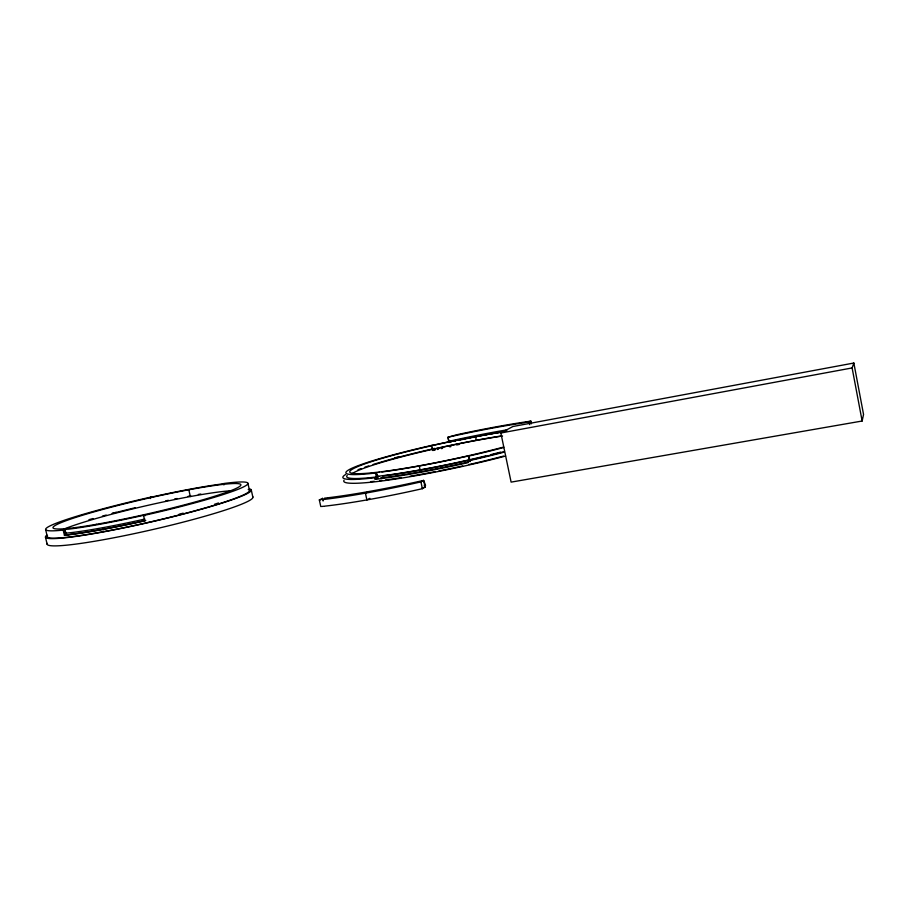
<?xml version="1.0" encoding="UTF-8"?>
<svg xmlns="http://www.w3.org/2000/svg" width="909" height="909" viewBox="0 0 909 909"><rect width="100%" height="100%" fill="white"/><g stroke="black" fill="none" stroke-linecap="round" stroke-linejoin="round"><path stroke-width="1.36" d="M470.112 461.272L470.283 459.579M328.138 497.746L328.967 497.643A117.795 11.147 -12.1 0 0 414.424 482.452L423.639 480.406L425.48 485.156L425.082 487.156L422.378 488.69L413.129 490.758A118.375 11.749 -12.1 0 1 327.251 505.87L324.763 506.154M862.141 421.015L863.55 414.447L853.846 363.032L512.858 426.526L500.859 433.002L511.108 482.122L862.141 421.015L852.119 367.94L853.846 363.032M431.809 445.762L432.298 445.251A105.83 9.181 -12 0 0 350.988 468.68A105.83 9.181 -12 0 0 375.485 472.998L376.133 472.691L377.712 476.555L377.28 478.316L375.235 479.338L374.894 477.725A109.739 9.794 -12 0 1 345.613 474.509M63.21 530.083L64.38 529.64L66.277 533.174L64.437 535.299L63.21 530.083A103.751 8.17 -12.9 0 1 58.415 522.368A103.751 8.17 -12.9 0 1 151.417 496.984L150.474 497.337L150.474 498.53M375.235 479.338A109.739 9.897 -11.9 0 0 468.34 462.579L467.987 460.92L469.226 460.227A105.808 9.442 -12 0 0 504.45 451.568M325.377 499.257L325.797 499.211A118.409 11.26 -12.1 0 0 411.663 483.963L420.924 481.895L423.639 480.406L425.082 487.156L422.208 487.803M531.447 423.787L530.901 421.151L523.493 422.878A104.137 8.692 -11.9 0 0 455.057 435.65L448.001 437.206L448.955 442.228M469.226 460.227L468.362 456.148L468.908 455.852L469.453 457.341M369.872 498.325L366.884 499.916L365.418 493.155L368.418 491.61M374.894 477.725L376.349 476.998L375.485 472.998M320.786 506.574L319.332 499.939L322.525 498.382L323.149 499.825M64.437 535.299A103.728 8.499 -12.9 0 0 144.781 520.834L145.77 520.437M144.781 520.834L143.554 515.517L144.633 515.085L144.974 515.767M150.474 497.337L157.473 495.791A101.74 8.011 -12.9 0 1 219.217 484.349L224.75 483.383A103.751 8.17 -12.9 0 1 237.601 489.497A103.751 8.17 -12.9 0 1 143.554 515.517M470.373 459.818L461.806 461.738A105.546 9.408 -11.9 0 1 383.905 475.793L382.621 475.952M424.23 485.44L425.48 485.156M448.307 441.456L455.579 439.842A102.206 8.806 -11.9 0 1 507.37 429.775M431.866 446.762L432.059 449.535L439.592 447.864A106.046 9.499 -12 0 1 502.541 435.979M144.633 515.085L136.691 516.846A101.74 8.011 -12.9 0 1 68.993 529.118C61.88 527.765 63.982 537.219 70.084 534.39A101.876 8.34 -12.9 0 0 137.895 522.175L144.781 520.652M468.908 455.852L460.511 457.716A107.376 9.295 -12 0 1 382.234 471.919L381.837 471.964M468.51 461.954L461.738 463.454A107.512 9.681 -11.9 0 1 383.337 477.577L382.166 477.725M431.786 445.501L439.161 443.876A107.887 9.374 -12 0 1 503.643 431.707M449.978 442.206L451.296 441.91M433.366 450.398L435.184 449.989M144.838 519.062L138.338 520.505A100.013 8.113 -12.9 0 1 70.947 532.663L66.277 533.174M453.943 441.331L455.716 440.933M437.468 449.489L438.377 449.285M500.859 433.002L852.119 367.94M530.901 421.151L525.152 421.981A103.671 8.613 -11.9 0 0 456.977 434.707L448.001 437.206L449.103 442.399M379.507 472.271L378.746 472.362M381.394 477.827L380.632 477.918M376.496 472.646L377.28 478.316L378.383 478.191M378.905 476.418L377.712 476.555M327.308 497.848L324.49 498.166M324.547 499.359L322.9 499.552M320.9 499.78L319.332 499.939M323.956 506.233L321.57 506.495M432.059 449.535L432.854 450.444M45.655 529.617L47.336 536.81M45.484 537.242L47.177 544.434M102.876 528.538L103.206 529.947M188.822 489.837L190.333 496.553M251.282 490.042L252.85 497.087M247.93 483.383L249.509 490.44M322.525 498.382L323.104 501.018M419.231 465.806L420.094 469.862M420.924 481.895L422.378 488.69M434.229 448.251L434.525 449.694L432.911 450.5L432.377 447.989M475.566 436.661L476.316 440.251M468.851 455.875L470.055 461.602M529.811 424.696L529.265 422.049L529.436 423.935M223.887 483.724L223.909 484.94M218.501 502.984A96.274 8.011 -12.9 0 1 214.558 504.245M183.209 513.165A96.274 8.011 -12.9 0 1 179.096 514.233M63.982 529.072A96.274 8.011 -12.9 0 1 148.099 505.29A96.274 8.011 -12.9 0 1 232.693 490.633M248.202 489.406A103.717 8.635 -12.9 0 1 153.053 521.312A103.717 8.635 -12.9 0 1 47.518 535.856M102.433 516.085A103.717 8.635 -12.9 0 1 106.239 515.062M112.727 513.346A103.717 8.635 -12.9 0 1 135.191 507.745M165.745 500.848A103.717 8.635 -12.9 0 1 168.358 500.302M174.676 498.996A103.717 8.635 -12.9 0 1 177.164 498.496M188.129 496.348A103.717 8.635 -12.9 0 1 190.742 495.848M198.344 494.462A103.717 8.635 -12.9 0 1 200.809 494.03M249.941 488.997A105.58 8.795 -12.9 0 1 147.917 522.675A105.58 8.795 -12.9 0 1 46.927 535.094M88.912 519.709A105.58 8.795 -12.9 0 1 93.002 518.539M112.114 513.358A105.58 8.795 -12.9 0 1 116.182 512.312M252.657 496.655A105.535 9.26 -12.9 0 1 149.678 530.242A105.535 9.26 -12.9 0 1 47.359 543.412M503.495 456.102A105.785 9.704 -11.9 0 1 469.169 464.51M462.658 465.976A105.785 9.704 -11.9 0 1 438.99 470.93M435.081 471.703A105.785 9.704 -11.9 0 1 409.925 476.271M401.005 477.725A105.785 9.704 -11.9 0 1 385.518 479.975M381.973 480.418A105.785 9.704 -11.9 0 1 379.701 480.702M374.303 481.304A105.785 9.704 -11.9 0 1 370.542 481.668M505.586 456.034A109.716 10.067 -11.9 0 1 394.336 479.225A109.716 10.067 -11.9 0 1 344.045 480.27M500.575 452.137A101.865 9.09 -12 0 1 490.849 454.636M485.804 455.898A101.865 9.09 -12 0 1 377.996 476.248M351.942 473.782A101.865 9.09 -12 0 1 500.439 436.127M503.711 447.023A101.888 8.829 -12 0 1 374.201 472.589A101.888 8.829 -12 0 1 374.144 460.761A101.888 8.829 -12 0 1 503.631 431.889M456.636 444.956A109.739 9.897 -11.9 0 1 459.42 444.387M503.609 447.523A105.83 9.181 -12 0 1 468.362 456.148M376.349 476.998A105.808 9.442 -12 0 1 347.193 475.452M358.021 469.703A105.808 9.442 -12 0 1 361.18 468.51M364.748 467.237A105.808 9.442 -12 0 1 368.736 465.897M373.122 464.488A105.808 9.442 -12 0 1 433.059 448.83M504.404 452.057A109.739 9.794 -12 0 1 467.987 460.92M394.586 457.909A109.739 9.794 -12 0 1 398.426 456.897M441.399 448.626A108.023 9.772 -12 0 1 442.592 448.364M449.762 446.842A108.023 9.772 -12 0 1 450.966 446.592M458.454 440.342A104.115 9.067 -11.9 0 1 506.347 431.048M96.365 524.323A96.32 7.579 -12.9 0 0 240.726 485.372A96.32 7.579 -12.9 0 0 103.615 509.222A96.32 7.579 -12.9 0 0 96.365 524.323"/></g></svg>
